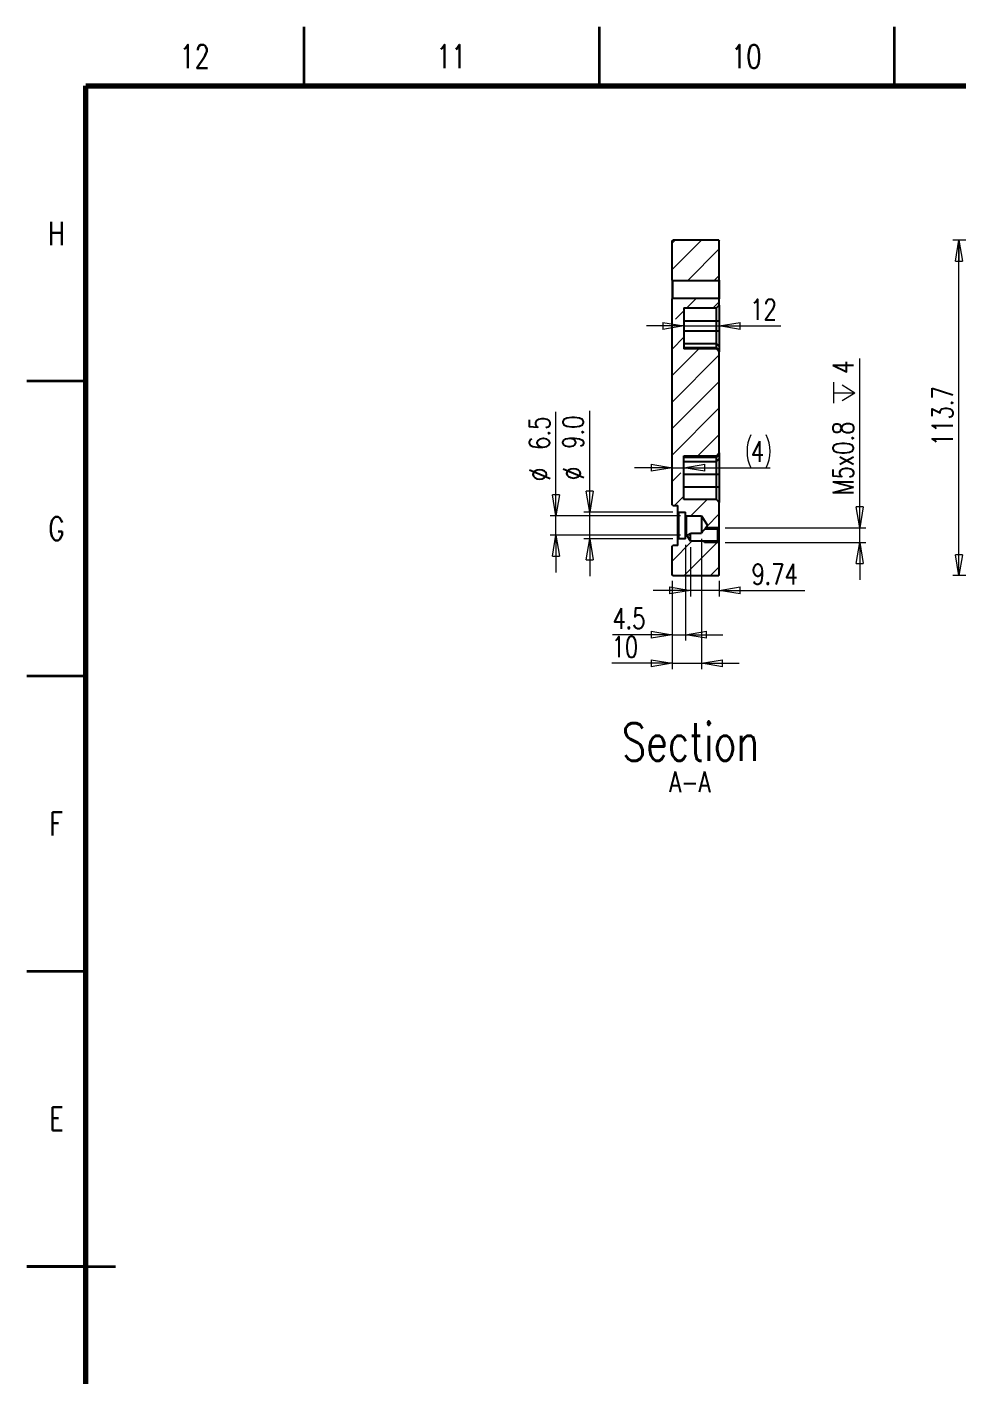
# Model space of a CAD drawing. Header units: millimetres. Extents: x -284 to 1188, y -83 to 840.
# Drawn here: x 0 to 315.2, y 383.2 to 840 of the extents above; entities that cross this region are included whole.
import ezdxf

# ---------------------------------------------------------------- set-up
doc = ezdxf.new("R2010")
doc.units = ezdxf.units.MM
doc.header["$LTSCALE"] = 2
doc.styles.add('SLDTEXTSTYLE0', font='TXT', dxfattribs={"width": 0.75, "bigfont": 'bigfont'})
doc.dimstyles.new('SLDDIMSTYLE0', dxfattribs={"dimtxt": 7, "dimasz": 7.112, "dimexe": 0, "dimexo": 0.0625, "dimgap": 1.75, "dimtad": 1, "dimrnd": 1e-09, "dimzin": 12, "dimdsep": 46, "dimtxsty": 'SLDTEXTSTYLE0', "dimblk1": 'CLOSED', "dimblk2": 'CLOSED', "dimsah": 1, "dimcen": 0.09, "dimadec": 0, "dimazin": 3, "dimtfac": 1, "dimtmove": 0, "dimatfit": 0, "dimldrblk": 'CLOSED', "dimfxl": 1, "dimfrac": 2, "dimtolj": 1, "dimtzin": 12, "dimarcsym": 0})
doc.dimstyles.new('SLDDIMSTYLE1', dxfattribs={"dimtxt": 7, "dimasz": 7.112, "dimexe": 0, "dimexo": 0.0625, "dimgap": 1.75, "dimtad": 1, "dimdec": 1, "dimrnd": 1e-09, "dimzin": 4, "dimdsep": 46, "dimtxsty": 'SLDTEXTSTYLE0', "dimblk1": 'CLOSED', "dimblk2": 'CLOSED', "dimsah": 1, "dimcen": 0.09, "dimadec": 0, "dimazin": 1, "dimtfac": 1, "dimtdec": 1, "dimtmove": 0, "dimatfit": 0, "dimldrblk": 'CLOSED', "dimfxl": 1, "dimfrac": 2, "dimtolj": 1, "dimtzin": 12, "dimarcsym": 0})
doc.dimstyles.new('SLDDIMSTYLE12', dxfattribs={"dimtxt": 7, "dimasz": 7.112, "dimexe": 0, "dimexo": 0.0625, "dimgap": 1.75, "dimtad": 1, "dimdec": 0, "dimrnd": 1e-09, "dimzin": 12, "dimdsep": 46, "dimtxsty": 'SLDTEXTSTYLE0', "dimblk1": 'CLOSED', "dimblk2": 'CLOSED', "dimsah": 1, "dimcen": 0.09, "dimadec": 0, "dimazin": 3, "dimtfac": 1, "dimtdec": 0, "dimtmove": 0, "dimatfit": 0, "dimldrblk": 'CLOSED', "dimfxl": 1, "dimfrac": 2, "dimtolj": 1, "dimtzin": 12, "dimarcsym": 0})
doc.dimstyles.new('SLDDIMSTYLE4', dxfattribs={"dimtxt": 7, "dimasz": 7.112, "dimexe": 0, "dimexo": 0.0625, "dimgap": 1.75, "dimtad": 1, "dimdec": 1, "dimrnd": 1e-09, "dimzin": 12, "dimdsep": 46, "dimtxsty": 'SLDTEXTSTYLE0', "dimblk1": 'CLOSED', "dimblk2": 'CLOSED', "dimsah": 1, "dimcen": 0.09, "dimadec": 0, "dimazin": 3, "dimtfac": 1, "dimtdec": 1, "dimtofl": 0, "dimtmove": 0, "dimatfit": 3, "dimldrblk": 'CLOSED', "dimfxl": 1, "dimfrac": 2, "dimtolj": 1, "dimtzin": 12, "dimarcsym": 0})
doc.dimstyles.new('SLDDIMSTYLE5', dxfattribs={"dimtxt": 7, "dimasz": 7.112, "dimexe": 0, "dimexo": 0.0625, "dimgap": 1.75, "dimtad": 1, "dimdec": 1, "dimrnd": 1e-09, "dimzin": 12, "dimdsep": 46, "dimtxsty": 'SLDTEXTSTYLE0', "dimblk1": 'CLOSED', "dimblk2": 'CLOSED', "dimsah": 1, "dimcen": 0.09, "dimadec": 0, "dimazin": 3, "dimtfac": 1, "dimtdec": 1, "dimtmove": 0, "dimatfit": 0, "dimldrblk": 'CLOSED', "dimfxl": 1, "dimfrac": 2, "dimtolj": 1, "dimtzin": 12, "dimarcsym": 0})

# ---------------------------------------------------------------- blocks, each defined once
blk = doc.blocks.new('_Closed')
at = {"color": 0, "linetype": 'ByBlock', "lineweight": -2}
for p, q in [((-1, 0.166667), (0, 0)), ((-1, 0.166667), (-1, -0.166667)), ((0, 0), (-1, -0.166667)), ((0, 0), (-1, 0))]:
    blk.add_line(p, q, dxfattribs=at)
blk = doc.blocks.new('_D_10')
at = {"color": 7, "linetype": 'Continuous', "lineweight": 0}
for p, q in [((418.34, 767.78), (313.84, 767.78)), ((315.84, 654.08), (315.84, 767.78)), ((418.34, 654.08), (313.84, 654.08))]:
    blk.add_line(p, q, dxfattribs=at)
at = {"color": 7, "linetype": 'Continuous', "lineweight": 18, "xscale": 7.112, "yscale": 7.112}
for p, rotation in [((315.84, 767.78, -7.85), 90), ((315.84, 654.08, -7.85), 270)]:
    blk.add_blockref('_Closed', p, dxfattribs=dict(at, rotation=rotation))
at = {"color": 7, "linetype": 'Continuous', "lineweight": 18, "insert": (306.82, 698), "char_height": 7, "attachment_point": 1, "rotation": 90, "style": 'SLDTEXTSTYLE0'}
blk.add_mtext('113.7', dxfattribs=at)
blk = doc.blocks.new('SW_HATCH_0')
at = {"color": 0, "linetype": 'Continuous', "lineweight": 18}
for p, q in [((0, 0), (-1.01, -1.01)), ((8.98, 0), (-1.01, -9.99)), ((14.99, -2.97), (4.31, -13.65)), ((14.99, -11.95), (13.29, -13.65)), ((7.19, -19.75), (3.94, -23)), ((14.99, -20.93), (12.92, -23)), ((2.99, -23.95), (0.14, -26.8)), ((2.99, -32.93), (-1.01, -36.93)), ((8.02, -36.88), (-1.01, -45.91)), ((14.99, -38.89), (-1.01, -54.89)), ((14.99, -47.87), (-1.01, -63.87)), ((14.99, -56.85), (-1.01, -72.85)), ((14.99, -65.83), (7.7, -73.12)), ((1.99, -78.83), (-1.01, -81.83)), ((2.99, -86.81), (-0.15, -89.95)), ((10.83, -87.95), (5.33, -93.45)), ((14.99, -92.77), (10.77, -97)), ((5.71, -102.05), (-1.01, -108.77)), ((14.59, -102.15), (3.04, -113.7)), ((14.99, -110.73), (12.02, -113.7))]:
    blk.add_line(p, q, dxfattribs=at)
blk = doc.blocks.new('_D_64')
at = {"color": 7, "linetype": 'Continuous', "lineweight": 0}
for p, q in [((179.3, 674.33), (179.3, 709.64)), ((221.45, 674.33), (177.3, 674.33)), ((179.3, 667.83), (179.3, 674.33)), ((221.45, 667.83), (177.3, 667.83)), ((179.3, 667.83), (179.3, 655.13))]:
    blk.add_line(p, q, dxfattribs=at)
at = {"color": 7, "linetype": 'Continuous', "lineweight": 18, "xscale": 7.112, "yscale": 7.112}
for p, rotation in [((179.3, 674.33, 136.12), 270), ((179.3, 667.83, 136.12), 90)]:
    blk.add_blockref('_Closed', p, dxfattribs=dict(at, rotation=rotation))
at = {"color": 7, "linetype": 'Continuous', "lineweight": 18, "char_height": 7, "attachment_point": 1, "rotation": 90, "style": 'SLDTEXTSTYLE0'}
for s, insert in [('6.5', (170.17, 696.71)), ('%%c', (170.28, 686.15))]:
    blk.add_mtext(s, dxfattribs=dict(at, insert=insert))
blk = doc.blocks.new('_D_65')
at = {"color": 7, "linetype": 'Continuous', "lineweight": 0}
for p, q in [((190.76, 675.58), (190.76, 709.98)), ((218.85, 675.58), (188.76, 675.58)), ((190.76, 666.58), (190.76, 675.58)), ((218.85, 666.58), (188.76, 666.58)), ((190.76, 666.58), (190.76, 653.88))]:
    blk.add_line(p, q, dxfattribs=at)
at = {"color": 7, "linetype": 'Continuous', "lineweight": 18, "xscale": 7.112, "yscale": 7.112}
for p, rotation in [((190.76, 675.58, 136.12), 270), ((190.76, 666.58, 136.12), 90)]:
    blk.add_blockref('_Closed', p, dxfattribs=dict(at, rotation=rotation))
at = {"color": 7, "linetype": 'Continuous', "lineweight": 18, "char_height": 7, "attachment_point": 1, "rotation": 90, "style": 'SLDTEXTSTYLE0'}
for s, insert in [('9.0', (181.63, 697.05)), ('%%c', (181.74, 686.49))]:
    blk.add_mtext(s, dxfattribs=dict(at, insert=insert))
blk = doc.blocks.new('_D_66')
at = {"color": 7, "linetype": 'Continuous', "lineweight": 0}
for p, q in [((224.91, 663.73), (224.91, 647.07)), ((224.91, 649.07), (212.21, 649.07)), ((234.65, 649.07), (224.91, 649.07)), ((234.65, 652.28), (234.65, 647.07)), ((234.65, 649.07), (263.63, 649.07))]:
    blk.add_line(p, q, dxfattribs=at)
at = {"color": 7, "linetype": 'Continuous', "lineweight": 18, "xscale": 7.112, "yscale": 7.112}
blk.add_blockref('_Closed', (224.91, 649.07, 136.12), dxfattribs=at)
at = {"color": 7, "linetype": 'Continuous', "lineweight": 18, "xscale": 7.112, "yscale": 7.112, "rotation": 180}
blk.add_blockref('_Closed', (234.65, 649.07, 136.12), dxfattribs=at)
at = {"color": 7, "linetype": 'Continuous', "lineweight": 18, "insert": (245.53, 658.09), "char_height": 7, "attachment_point": 1, "style": 'SLDTEXTSTYLE0'}
blk.add_mtext('9.74', dxfattribs=at)
blk = doc.blocks.new('_D_67')
at = {"color": 7, "linetype": 'Continuous', "lineweight": 0}
for p, q in [((223.15, 664.58), (223.15, 632.08)), ((218.65, 652.28), (218.65, 632.08)), ((218.65, 634.08), (198.42, 634.08)), ((218.65, 634.08), (223.15, 634.08)), ((223.15, 634.08), (235.85, 634.08))]:
    blk.add_line(p, q, dxfattribs=at)
at = {"color": 7, "linetype": 'Continuous', "lineweight": 18, "xscale": 7.112, "yscale": 7.112}
blk.add_blockref('_Closed', (218.65, 634.08, 136.12), dxfattribs=at)
at = {"color": 7, "linetype": 'Continuous', "lineweight": 18, "xscale": 7.112, "yscale": 7.112, "rotation": 180}
blk.add_blockref('_Closed', (223.15, 634.08, 136.12), dxfattribs=at)
at = {"color": 7, "linetype": 'Continuous', "lineweight": 18, "insert": (198.42, 643.1), "char_height": 7, "attachment_point": 1, "style": 'SLDTEXTSTYLE0'}
blk.add_mtext('4.5', dxfattribs=at)
blk = doc.blocks.new('_D_68')
at = {"color": 7, "linetype": 'Continuous', "lineweight": 0}
for p, q in [((228.65, 666.51), (228.65, 622.39)), ((218.65, 652.28), (218.65, 622.39)), ((218.65, 624.39), (198.18, 624.39)), ((218.65, 624.39), (228.65, 624.39)), ((228.65, 624.39), (241.35, 624.39))]:
    blk.add_line(p, q, dxfattribs=at)
at = {"color": 7, "linetype": 'Continuous', "lineweight": 18, "xscale": 7.112, "yscale": 7.112}
blk.add_blockref('_Closed', (218.65, 624.39, 136.12), dxfattribs=at)
at = {"color": 7, "linetype": 'Continuous', "lineweight": 18, "xscale": 7.112, "yscale": 7.112, "rotation": 180}
blk.add_blockref('_Closed', (228.65, 624.39, 136.12), dxfattribs=at)
at = {"color": 7, "linetype": 'Continuous', "lineweight": 18, "insert": (198.18, 633.41), "char_height": 7, "attachment_point": 1, "style": 'SLDTEXTSTYLE0'}
blk.add_mtext('10', dxfattribs=at)
blk = doc.blocks.new('SW_SYMBOL_HOLE_DEPTH')
at = {"color": 0, "linetype": 'Continuous', "lineweight": 18}
for p, q in [((0, 1750), (1600, 1750)), ((200, 1110), (800, 150)), ((800, 1750), (800, 150)), ((1400, 1110), (800, 150))]:
    blk.add_line(p, q, dxfattribs=at)
blk = doc.blocks.new('_D_69')
at = {"color": 7, "linetype": 'Continuous', "lineweight": 0}
for p, q in [((282.27, 670.33), (282.27, 727.66)), ((236.65, 670.33), (284.27, 670.33)), ((282.27, 665.33), (282.27, 670.33)), ((236.65, 665.33), (284.27, 665.33)), ((282.27, 665.33), (282.27, 652.63))]:
    blk.add_line(p, q, dxfattribs=at)
at = {"color": 7, "linetype": 'Continuous', "lineweight": 18, "xscale": 0.0044707031, "yscale": 0.0044707031, "zscale": 0.0044707031, "rotation": 90}
blk.add_blockref('SW_SYMBOL_HOLE_DEPTH', (281.3, 712.49), dxfattribs=at)
at = {"color": 7, "linetype": 'Continuous', "lineweight": 18, "xscale": 7.112, "yscale": 7.112}
for p, rotation in [((282.27, 670.33, 136.12), 270), ((282.27, 665.33, 136.12), 90)]:
    blk.add_blockref('_Closed', p, dxfattribs=dict(at, rotation=rotation))
at = {"color": 7, "linetype": 'Continuous', "lineweight": 18, "char_height": 7, "attachment_point": 1, "rotation": 90, "style": 'SLDTEXTSTYLE0'}
for s, insert in [('4', (273.14, 722.49)), ('M5x0.8', (273.14, 681.33))]:
    blk.add_mtext(s, dxfattribs=dict(at, insert=insert))
blk = doc.blocks.new('_D_70')
at = {"color": 7, "linetype": 'Continuous', "lineweight": 0}
for p, q in [((234.65, 752.23), (234.65, 736.72)), ((222.65, 738.72), (209.95, 738.72)), ((222.65, 738.72), (234.65, 738.72)), ((234.65, 738.72), (255.46, 738.72))]:
    blk.add_line(p, q, dxfattribs=at)
at = {"color": 7, "linetype": 'Continuous', "lineweight": 18, "xscale": 7.112, "yscale": 7.112}
blk.add_blockref('_Closed', (222.65, 738.72, 136.12), dxfattribs=at)
at = {"color": 7, "linetype": 'Continuous', "lineweight": 18, "xscale": 7.112, "yscale": 7.112, "rotation": 180}
blk.add_blockref('_Closed', (234.65, 738.72, 136.12), dxfattribs=at)
at = {"color": 7, "linetype": 'Continuous', "lineweight": 18, "insert": (245.11, 747.74), "char_height": 7, "attachment_point": 1, "style": 'SLDTEXTSTYLE0'}
blk.add_mtext('12', dxfattribs=at)
blk = doc.blocks.new('_D_71')
at = {"color": 7, "linetype": 'Continuous', "lineweight": 0}
for p, q in [((218.65, 690.65), (205.95, 690.65)), ((218.65, 690.65), (222.65, 690.65)), ((222.65, 690.65), (251.85, 690.65))]:
    blk.add_line(p, q, dxfattribs=at)
at = {"color": 7, "linetype": 'Continuous', "lineweight": 18}
for centre, start, end in [((256.47, 696.2), 153.4349, 206.5651), ((239.42, 696.2), 333.4349, 26.5651)]:
    blk.add_arc(centre, 12.42, start, end, dxfattribs=at)
at = {"color": 7, "linetype": 'Continuous', "lineweight": 18, "xscale": 7.112, "yscale": 7.112}
blk.add_blockref('_Closed', (218.65, 690.65, 136.12), dxfattribs=at)
at = {"color": 7, "linetype": 'Continuous', "lineweight": 18, "xscale": 7.112, "yscale": 7.112, "rotation": 180}
blk.add_blockref('_Closed', (222.65, 690.65, 136.12), dxfattribs=at)
at = {"color": 7, "linetype": 'Continuous', "lineweight": 18, "insert": (245.36, 699.67), "char_height": 7, "attachment_point": 1, "style": 'SLDTEXTSTYLE0'}
blk.add_mtext('4', dxfattribs=at)

msp = doc.modelspace()

# ---------------------------------------------------------------- linework, layer by layer
at = {"color": 7, "linetype": 'Continuous', "lineweight": 35}
for p, q in [((94, 820), (94, 840)), ((194, 820), (194, 840)), ((294, 820), (294, 840)), ((20, 720), (0, 720)), ((20, 620), (0, 620)), ((20, 520), (0, 520)), ((0, 420), (30, 420)), ((20, 420), (0, 420))]:
    msp.add_line(p, q, dxfattribs=at)
at = {"color": 7, "linetype": 'Continuous', "lineweight": 70}
for p, q in [((20, 20), (20, 820)), ((20, 820), (1168, 820))]:
    msp.add_line(p, q, dxfattribs=at)
at = {"color": 7, "linetype": 'Continuous', "lineweight": 25}
for p, q in [((218.648, 767.58), (218.848, 767.78)), ((218.648, 754.23), (218.648, 767.58)), ((234.448, 767.78), (218.848, 767.78)), ((234.448, 767.78), (234.648, 767.58)), ((234.648, 754.23), (234.648, 767.58)), ((218.648, 754.23), (218.748, 754.13)), ((218.648, 754.23), (218.648, 747.93)), ((218.748, 754.13), (234.548, 754.13)), ((218.748, 754.13), (218.748, 748.03)), ((234.548, 754.13), (234.648, 754.23)), ((234.548, 754.13), (234.548, 748.03)), ((234.648, 754.23), (234.648, 747.93)), ((218.748, 748.03), (218.648, 747.93)), ((218.648, 678.03), (218.648, 747.93)), ((234.548, 748.03), (218.748, 748.03)), ((222.648, 744.78), (222.648, 730.904)), ((222.648, 744.78), (233.648, 744.78)), ((234.648, 745.78), (233.648, 744.78)), ((233.648, 740.481), (233.648, 744.78)), ((234.648, 747.93), (234.548, 748.03)), ((234.648, 745.78), (234.648, 747.93)), ((234.648, 745.78), (234.648, 740.481)), ((222.648, 740.481), (233.648, 740.481)), ((233.648, 740.481), (234.648, 740.481)), ((233.648, 737.044), (233.648, 740.481)), ((234.648, 740.481), (234.648, 737.044)), ((222.648, 737.044), (233.648, 737.044)), ((233.648, 732.756), (233.648, 737.044)), ((233.648, 737.044), (234.648, 737.044)), ((234.648, 737.044), (234.648, 731.758)), ((222.648, 732.756), (233.648, 732.756)), ((222.648, 731.375), (233.648, 731.375)), ((233.648, 730.904), (222.648, 730.904)), ((233.648, 731.375), (233.648, 732.756)), ((233.648, 732.756), (234.648, 731.758)), ((233.648, 730.904), (233.648, 731.375)), ((233.648, 731.375), (234.648, 730.516)), ((233.648, 730.904), (234.648, 729.878)), ((234.648, 731.758), (234.648, 730.516)), ((234.648, 730.516), (234.648, 729.878)), ((234.648, 695.682), (234.648, 729.878)), ((222.648, 694.656), (233.648, 694.656)), ((222.648, 679.83), (222.648, 694.656)), ((234.648, 695.682), (233.648, 694.656)), ((234.648, 695.044), (233.648, 694.185)), ((233.648, 694.185), (233.648, 694.656)), ((234.648, 695.682), (234.648, 695.044)), ((234.648, 695.044), (234.648, 693.802)), ((222.648, 694.185), (233.648, 694.185)), ((222.648, 692.805), (233.648, 692.805)), ((233.648, 692.805), (233.648, 694.185)), ((233.648, 692.805), (234.648, 693.802)), ((233.648, 688.516), (233.648, 692.805)), ((234.648, 693.802), (234.648, 688.516)), ((222.648, 688.516), (233.648, 688.516)), ((233.648, 688.516), (234.648, 688.516)), ((233.648, 684.129), (233.648, 688.516)), ((234.648, 688.516), (234.648, 684.129)), ((222.648, 684.129), (233.648, 684.129)), ((233.648, 679.83), (233.648, 684.129)), ((233.648, 684.129), (234.648, 684.129)), ((234.648, 684.129), (234.648, 678.83)), ((218.848, 677.83), (218.648, 678.03)), ((218.848, 677.83), (220.648, 677.83)), ((220.648, 675.78), (220.648, 677.83)), ((233.648, 679.83), (222.648, 679.83)), ((233.648, 679.83), (234.648, 678.83)), ((234.648, 670.43), (234.648, 678.83)), ((220.848, 675.58), (220.648, 675.78)), ((220.648, 666.38), (220.648, 675.78)), ((220.848, 675.58), (223.148, 675.58)), ((220.848, 675.58), (220.848, 666.58)), ((223.148, 674.63), (223.148, 675.58)), ((223.448, 674.33), (223.148, 674.63)), ((223.148, 667.53), (223.148, 674.63)), ((223.448, 674.33), (228.648, 674.33)), ((223.448, 674.33), (223.448, 667.83)), ((228.648, 674.33), (230.6, 671.08)), ((228.648, 674.33), (228.648, 668.509)), ((223.148, 667.53), (223.448, 667.83)), ((223.148, 666.58), (223.148, 667.53)), ((223.648, 667.83), (223.448, 667.83)), ((224.909, 665.73), (223.648, 667.83)), ((224.909, 665.73), (224.909, 668.509)), ((224.909, 668.509), (228.648, 668.509)), ((230.6, 671.08), (229.909, 669.93)), ((229.909, 669.93), (234.148, 669.93)), ((234.148, 669.93), (234.648, 670.43)), ((234.148, 665.73), (234.148, 669.93)), ((234.648, 665.23), (234.648, 670.43)), ((218.648, 664.13), (218.848, 664.33)), ((218.648, 654.28), (218.648, 664.13)), ((220.648, 664.33), (218.848, 664.33)), ((220.648, 666.38), (220.848, 666.58)), ((220.648, 664.33), (220.648, 666.38)), ((223.148, 666.58), (220.848, 666.58)), ((234.148, 665.73), (224.909, 665.73)), ((234.648, 665.23), (234.148, 665.73)), ((234.648, 654.28), (234.648, 665.23)), ((218.848, 654.08), (218.648, 654.28)), ((218.848, 654.08), (234.448, 654.08)), ((234.648, 654.28), (234.448, 654.08))]:
    msp.add_line(p, q, dxfattribs=at)
at = {"color": 7, "linetype": 'Continuous'}
for p, q in [((234.548, 670.33), (230.15, 670.33)), ((229.648, 665.33), (229.648, 665.73)), ((234.548, 665.33), (229.648, 665.33))]:
    msp.add_line(p, q, dxfattribs=at)
at = {"color": 7, "linetype": 'Continuous', "lineweight": 25}
for centre, radius, start, end in [((223.608, 669.417), 1.587, 271.43408, 325.0989), ((231.908, 666.885), 3.642, 123.2807, 153.53254)]:
    msp.add_arc(centre, radius, start, end, dxfattribs=at)

# ---------------------------------------------------------------- block references
at = {"color": 7, "linetype": 'Continuous', "lineweight": 18}
msp.add_blockref('SW_HATCH_0', (219.655, 767.78), dxfattribs=at)

# ---------------------------------------------------------------- texts
at = {"color": 7, "linetype": 'Continuous', "lineweight": 0, "attachment_point": 2, "style": 'SLDTEXTSTYLE0'}
for s, insert, char_height in [('12', (56.84, 833.987), 7.9375), ('11', (143.84, 833.987), 7.9375), ('10', (243.84, 833.987), 7.9375), ('H', (9.981, 773.987), 7.938), ('G', (9.973, 673.987), 7.938), ('Section', (224.947, 604.087), 12.7), ('A-A', (224.668, 587.688), 7), ('F', (9.915, 573.987), 7.938), ('E', (10.016, 473.987), 7.938)]:
    msp.add_mtext(s, dxfattribs=dict(at, insert=insert, char_height=char_height))

# ---------------------------------------------------------------- dimensions: what is measured, and where the dimension line sits
at = {"color": 7, "linetype": 'Continuous', "lineweight": 18}
dim = msp.add_linear_dim(base=(315.843, 767.78), p1=(420.343, 654.08), p2=(420.343, 767.78), angle=90, dimstyle='SLDDIMSTYLE4', dxfattribs=at)
dim.commit()
dim.dimension.update_dxf_attribs({"geometry": '_D_10', "text_midpoint": (315.843, 709.642), "dimtype": 160})
for base, p1, p2, dimstyle, picture, middle in [((234.648, 738.721), (222.648, 744.78), (234.648, 754.23), 'SLDDIMSTYLE12', '_D_70', (250.284, 738.721)), ((228.648, 624.388), (218.648, 654.28), (228.648, 668.509), 'SLDDIMSTYLE12', '_D_68', (203.351, 624.388)), ((223.148, 634.08), (218.648, 654.28), (223.148, 666.58), 'SLDDIMSTYLE5', '_D_67', (204.881, 634.08)), ((224.909, 649.066), (234.648, 654.28), (224.909, 665.73), 'SLDDIMSTYLE0', '_D_66', (254.577, 649.066))]:
    dim = msp.add_linear_dim(base=base, p1=p1, p2=p2, dimstyle=dimstyle, dxfattribs=at)
    dim.commit()
    dim.dimension.update_dxf_attribs({"geometry": picture, "text_midpoint": middle, "dimtype": 160})
for base, p1, p2, text, dimstyle, picture, middle in [((282.273, 670.33), (234.648, 665.33), (234.648, 670.33), '{\\fGDT;x}4', 'SLDDIMSTYLE0', '_D_69', (282.273, 704.495)), ((179.305, 674.33), (223.448, 667.83), (223.448, 674.33), '%%c<>', 'SLDDIMSTYLE5', '_D_64', (179.305, 697.896)), ((190.762, 675.58), (220.848, 666.58), (220.848, 675.58), '%%c<>', 'SLDDIMSTYLE1', '_D_65', (190.762, 698.238))]:
    dim = msp.add_linear_dim(base=base, p1=p1, p2=p2, angle=90, text=text, dimstyle=dimstyle, dxfattribs=at)
    dim.commit()
    dim.dimension.update_dxf_attribs({"geometry": picture, "text_midpoint": middle, "dimtype": 160})
dim = msp.add_linear_dim(base=(222.648, 690.646), p1=(218.648, 678.03), p2=(222.648, 694.656), text='(<>)', dimstyle='SLDDIMSTYLE12', dxfattribs=at)
dim.commit()
dim.dimension.update_dxf_attribs({"geometry": '_D_71', "text_midpoint": (247.947, 690.646), "dimtype": 160})

doc.saveas('drawing.dxf')
